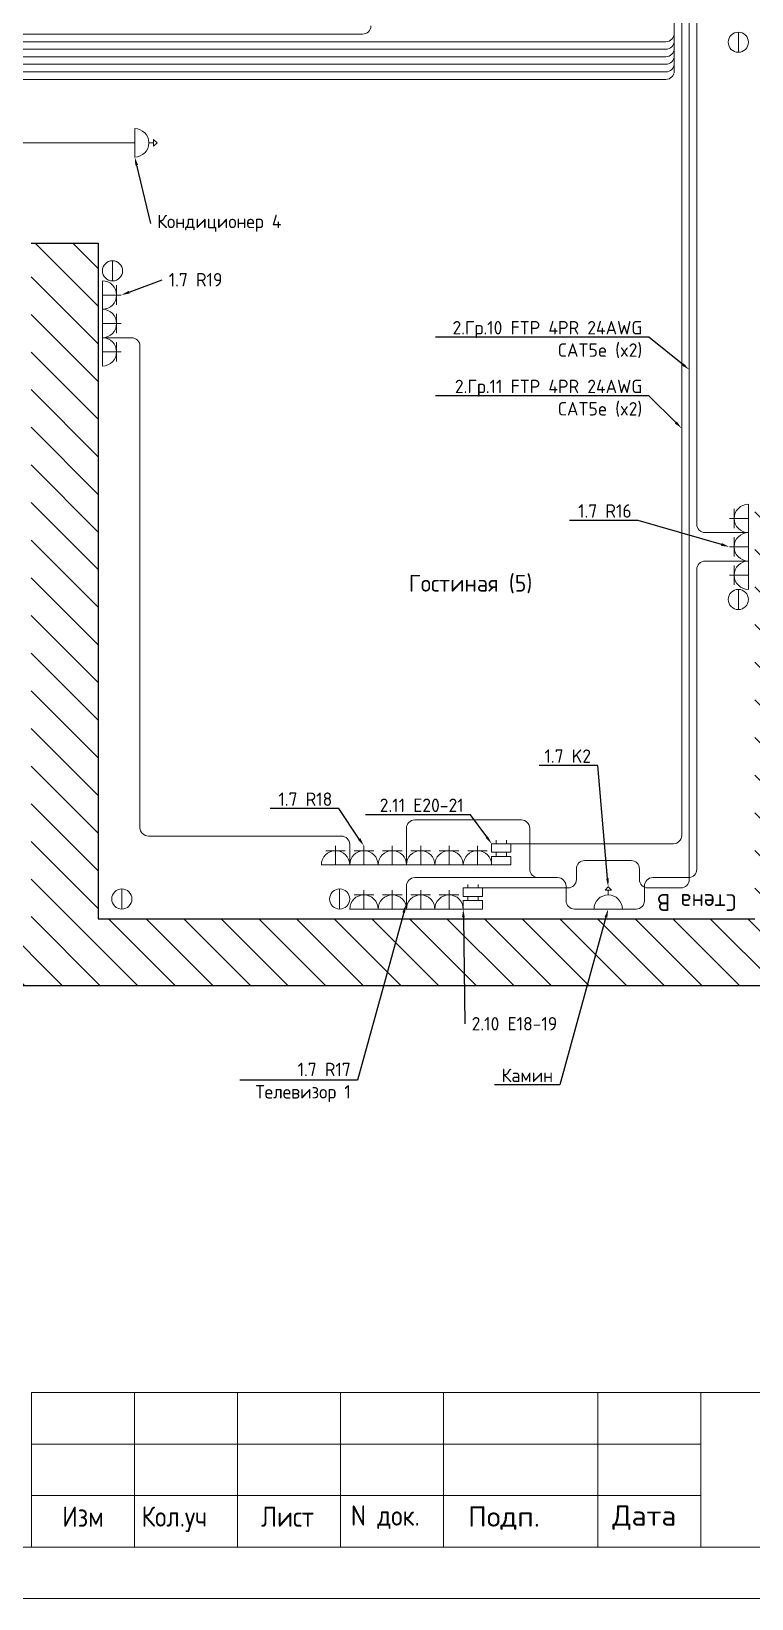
# Model space of a CAD drawing. Extents: x -680 to 54599, y -24087 to 292.
# Drawn here: x 42920 to 47219, y -24087 to -14739 of the extents above; entities that cross this region are included whole.
import ezdxf
from ezdxf import colors
from ezdxf.entities.mleader import LeaderData, LeaderLine
from ezdxf.math import Vec2, Vec3

# ---------------------------------------------------------------- set-up
doc = ezdxf.new("R2010")
doc.units = 0
doc.linetypes.add('Caddy_Solid', pattern=[0])
for name, color, linetype in [('100', 7, 'Continuous'), ('condey_wire', 40, 'Continuous'), ('rozetka_skrutoy', 10, 'Continuous'), ('SYMS', 7, 'Continuous')]:
    doc.layers.add(name, color=color, linetype=linetype)
for name, color, linetype, lineweight in [('audio', 102, 'Continuous', 18), ('ethernet', 200, 'Continuous', 18), ('info', 7, 'Continuous', 15), ('nesushie', 7, 'Continuous', 25), ('power_wire', 10, 'Continuous', 18), ('rozetki_16A', 10, 'Continuous', 18), ('text', 251, 'Continuous', 15)]:
    doc.layers.add(name, color=color, linetype=linetype, lineweight=lineweight)
doc.styles.add('Caddy_Vectorfont1n', font='GOST Common.ttf', dxfattribs={"width": 1.1})
doc.styles.get("Standard").update_dxf_attribs({"font": 'GOST Common.ttf'})

msp = doc.modelspace()

# ---------------------------------------------------------------- hatches: boundary and pattern name
at = {"layer": 'nesushie', "lineweight": 15}
h = msp.add_hatch(dxfattribs=at)
h.set_pattern_fill('ANSI31', color=256, scale=50, angle=-90)
h.paths.add_polyline_path([(42919, -20031.6), (42089, -20031.6), (42089, -20431.6), (42919, -20431.6), (47639, -20431.6), (47639, -20031.6), (47639, -17467.6), (47239, -17467.6), (47239, -20031.6), (43319, -20031.6), (43319, -16001.6), (42919, -16001.6), (42919, -16251.6), (40929, -16251.6), (40929, -16371.6), (42919, -16371.6)])

# ---------------------------------------------------------------- linework, layer by layer
at = {"layer": '100', "linetype": 'Caddy_Solid', "lineweight": 13}
for p, q in [((42921.5, -22857.6), (54292.1, -22857.6)), ((42921.5, -23779.5), (42921.5, -22857.6)), ((43536.2, -23779.5), (43536.2, -22857.6)), ((44150.8, -23779.5), (44150.8, -22857.6)), ((44765.4, -23779.5), (44765.4, -22857.6)), ((45380, -23779.5), (45380, -22857.6)), ((46302, -23779.5), (46302, -22857.6)), ((46916.6, -23779.5), (46916.6, -22857.6)), ((46916.6, -23164.9), (42921.5, -23164.9)), ((42921.5, -23472.2), (46916.6, -23472.2)), ((54292.1, -23779.5), (29276.8, -23779.5))]:
    msp.add_line(p, q, dxfattribs=at)
at = {"layer": 'audio'}
for p, q in [((47139.8, -14743.8), (47139.8, -14863.9)), ((43404.6, -16107.1), (43404.6, -16227.2)), ((47139.8, -18067.6), (47139.8, -18187.7)), ((43460.6, -19853.9), (43460.6, -19974.1)), ((44760.4, -19853.9), (44760.4, -19974.1))]:
    msp.add_line(p, q, dxfattribs=at)
for centre in [(47139.8, -14803.9), (43404.6, -16167.1), (47139.8, -18127.6), (43460.6, -19914), (44760.4, -19914)]:
    msp.add_circle(centre, 60.1, dxfattribs=at)
at = {"layer": 'condey_wire', "lineweight": 15}
msp.add_line((43537.3, -15403.9), (41329.8, -15403.9), dxfattribs=at)
at = {"layer": 'ethernet'}
for p, q in [((46801.9, -10178.4), (46801.9, -19534.2)), ((46846.9, -10133.4), (46846.9, -19797.9)), ((46756.9, -10223.4), (46756.9, -14975.5)), ((34543.7, -14800.5), (46706.9, -14800.5)), ((38891.4, -14845.5), (46706.9, -14845.5)), ((38936.4, -14890.5), (46706.9, -14890.5)), ((38981.4, -14935.5), (46706.9, -14935.5)), ((40617, -14980.5), (46706.9, -14980.5)), ((40662, -15025.5), (46706.9, -15025.5)), ((45694.6, -19584.2), (45694.6, -19563.4)), ((45756, -19584.2), (45756, -19563.4)), ((45783, -19584.2), (46751.9, -19584.2)), ((45694.6, -19659.7), (45694.6, -19638.9)), ((45756, -19659.7), (45756, -19638.9)), ((46223.2, -19684.3), (46499.6, -19684.3)), ((46173.2, -19797.9), (46173.2, -19734.3)), ((46549.6, -19734.3), (46549.6, -19797.9)), ((45525.2, -19847.9), (45525.2, -19827.1)), ((45525.2, -19923.4), (45525.2, -19902.5)), ((45586.6, -19847.9), (45586.6, -19827.1)), ((45586.6, -19923.4), (45586.6, -19902.5)), ((45613.6, -19847.9), (46123.2, -19847.9)), ((46796.9, -19847.9), (46599.6, -19847.9))]:
    msp.add_line(p, q, dxfattribs=at)
for points in [[(45783, -19634.9), (45667.5, -19634.9), (45667.5, -19584.2), (45783, -19584.2)], [(45783, -19710.4), (45667.5, -19710.4), (45667.5, -19659.7), (45783, -19659.7)], [(45613.6, -19898.6), (45498.1, -19898.6), (45498.1, -19847.9), (45613.6, -19847.9)], [(45613.6, -19974.1), (45498.1, -19974.1), (45498.1, -19923.4), (45613.6, -19923.4)]]:
    msp.add_lwpolyline(points, close=True, dxfattribs=at)
for centre, start, end in [((46706.9, -14750.5), 270, 0), ((46706.9, -14795.5), 270, 0), ((46706.9, -14840.5), 270, 0), ((46706.9, -14885.5), 270, 0), ((46706.9, -14930.5), 270, 0), ((46706.9, -14975.5), 270, 0), ((46751.9, -19534.2), 270, 0), ((46223.2, -19734.3), 90, 180), ((46499.6, -19734.3), 0, 90), ((46123.2, -19797.9), 270, 0), ((46599.6, -19797.9), 180, 270), ((46796.9, -19797.9), 270, 0)]:
    msp.add_arc(centre, 50, start, end, dxfattribs=at)
at = {"layer": 'nesushie'}
for p, q in [((42919, -16001.6), (43319, -16001.6)), ((43319, -16001.6), (43319, -20031.6)), ((43319, -20031.6), (47239, -20031.6)), ((47639, -20431.6), (42089, -20431.6))]:
    msp.add_line(p, q, dxfattribs=at)
at = {"layer": 'power_wire'}
for p, q in [((46891.9, -13392.5), (46891.9, -17678.7)), ((44896.6, -14755.5), (40572, -14755.5)), ((43518.8, -16566), (43344.6, -16566)), ((43568.8, -19488.6), (43568.8, -16616)), ((47199.8, -17728.7), (46941.9, -17728.7)), ((47199.8, -17898.2), (46941.9, -17898.2)), ((46891.9, -17948.2), (46891.9, -19736.5)), ((45209.3, -19442.3), (45844.9, -19442.3)), ((45159.3, -19710.4), (45159.3, -19492.3)), ((45894.9, -19492.3), (45894.9, -19736.5)), ((44770.5, -19538.6), (43618.8, -19538.6)), ((44820.5, -19710.4), (44820.5, -19588.6)), ((45944.9, -19786.5), (45209.3, -19786.5)), ((46061.5, -19786.5), (45944.9, -19786.5)), ((46629.5, -19786.5), (46841.9, -19786.5)), ((45159.3, -19974.1), (45159.3, -19836.5)), ((46111.5, -19924.1), (46111.5, -19836.5)), ((46579.5, -19924.1), (46579.5, -19836.5)), ((46278.5, -19974.1), (46161.5, -19974.1)), ((46447.9, -19974.1), (46529.5, -19974.1))]:
    msp.add_line(p, q, dxfattribs=at)
for centre, start, end in [((44896.6, -14705.5), 270, 0), ((43518.8, -16616), 0, 90), ((46941.9, -17678.7), 180, 270), ((46941.9, -17948.2), 90, 180), ((45209.3, -19492.3), 90, 180), ((45844.9, -19492.3), 0, 90), ((43618.8, -19488.6), 180, 270), ((44770.5, -19588.6), 0, 90), ((45209.3, -19836.5), 90, 180), ((45944.9, -19736.5), 180, 270), ((46061.5, -19836.5), 0, 90), ((46629.5, -19836.5), 90, 180), ((46841.9, -19736.5), 270, 0), ((46161.5, -19924.1), 180, 270), ((46529.5, -19924.1), 270, 0)]:
    msp.add_arc(centre, 50, start, end, dxfattribs=at)
at = {"layer": 'rozetka_skrutoy', "lineweight": 15}
for p, q in [((43537.3, -15319.2), (43537.3, -15403.9)), ((43537.3, -15403.9), (43537.3, -15488.6)), ((43622, -15403.9), (43649.9, -15403.9)), ((43649.9, -15423), (43649.9, -15384.8)), ((43670.3, -15403.9), (43649.9, -15384.8)), ((43670.3, -15403.9), (43649.9, -15423)), ((46363.2, -19841), (46344.1, -19861.4)), ((46382.3, -19861.4), (46344.1, -19861.4)), ((46363.2, -19841), (46382.3, -19861.4)), ((46363.2, -19889.4), (46363.2, -19861.4)), ((46278.5, -19974.1), (46363.2, -19974.1)), ((46363.2, -19974.1), (46447.9, -19974.1))]:
    msp.add_line(p, q, dxfattribs=at)
for centre, start, end in [((43537.3, -15403.9), 270, 90), ((46363.2, -19974.1), 0, 180)]:
    msp.add_arc(centre, 84.7, start, end, dxfattribs=at)
at = {"layer": 'rozetki_16A'}
for p, q in [((43344.6, -16227.2), (43344.6, -16311.9)), ((43429.3, -16253.7), (43429.3, -16370.1)), ((43344.6, -16311.9), (43344.6, -16396.6)), ((43344.6, -16311.9), (43457.2, -16311.9)), ((43344.6, -16396.6), (43344.6, -16481.3)), ((43429.3, -16423.1), (43429.3, -16539.5)), ((43344.6, -16481.3), (43344.6, -16566)), ((43344.6, -16481.3), (43457.2, -16481.3)), ((43344.6, -16566), (43344.6, -16650.7)), ((43429.3, -16592.6), (43429.3, -16708.9)), ((43344.6, -16650.7), (43344.6, -16735.4)), ((43344.6, -16650.7), (43457.2, -16650.7)), ((47199.8, -17644), (47199.8, -17559.3)), ((47199.8, -17644), (47087.2, -17644)), ((47115.1, -17702.2), (47115.1, -17585.9)), ((47199.8, -17728.7), (47199.8, -17644)), ((47115.1, -17871.6), (47115.1, -17755.3)), ((47199.8, -17813.5), (47199.8, -17728.7)), ((47199.8, -17813.5), (47087.2, -17813.5)), ((47199.8, -17898.2), (47199.8, -17813.5)), ((47115.1, -18041), (47115.1, -17924.7)), ((47199.8, -17982.9), (47199.8, -17898.2)), ((47199.8, -17982.9), (47087.2, -17982.9)), ((47199.8, -18067.6), (47199.8, -17982.9)), ((44677.6, -19625.7), (44793.9, -19625.7)), ((44735.8, -19710.4), (44735.8, -19597.7)), ((44847, -19625.7), (44963.4, -19625.7)), ((44905.2, -19710.4), (44905.2, -19597.7)), ((45016.4, -19625.7), (45132.8, -19625.7)), ((45074.6, -19710.4), (45074.6, -19597.7)), ((45185.8, -19625.7), (45302.2, -19625.7)), ((45244, -19710.4), (45244, -19597.7)), ((45355.2, -19625.7), (45471.6, -19625.7)), ((45413.4, -19710.4), (45413.4, -19597.7)), ((45524.7, -19625.7), (45641, -19625.7)), ((45582.8, -19710.4), (45582.8, -19597.7)), ((44651.1, -19710.4), (44735.8, -19710.4)), ((44735.8, -19710.4), (44820.5, -19710.4)), ((44820.5, -19710.4), (44905.2, -19710.4)), ((44905.2, -19710.4), (44989.9, -19710.4)), ((44989.9, -19710.4), (45074.6, -19710.4)), ((45074.6, -19710.4), (45159.3, -19710.4)), ((45159.3, -19710.4), (45244, -19710.4)), ((45244, -19710.4), (45328.7, -19710.4)), ((45328.7, -19710.4), (45413.4, -19710.4)), ((45413.4, -19710.4), (45498.1, -19710.4)), ((45498.1, -19710.4), (45582.8, -19710.4)), ((45582.8, -19710.4), (45667.5, -19710.4)), ((44847, -19889.4), (44963.4, -19889.4)), ((44905.2, -19974.1), (44905.2, -19861.4)), ((45016.4, -19889.4), (45132.8, -19889.4)), ((45074.6, -19974.1), (45074.6, -19861.4)), ((45185.8, -19889.4), (45302.2, -19889.4)), ((45244, -19974.1), (45244, -19861.4)), ((45355.2, -19889.4), (45471.6, -19889.4)), ((45413.4, -19974.1), (45413.4, -19861.4)), ((44820.5, -19974.1), (44905.2, -19974.1)), ((44905.2, -19974.1), (44989.9, -19974.1)), ((44989.9, -19974.1), (45074.6, -19974.1)), ((45074.6, -19974.1), (45159.3, -19974.1)), ((45159.3, -19974.1), (45244, -19974.1)), ((45244, -19974.1), (45328.7, -19974.1)), ((45328.7, -19974.1), (45413.4, -19974.1)), ((45413.4, -19974.1), (45498.1, -19974.1))]:
    msp.add_line(p, q, dxfattribs=at)
for centre, start, end in [((43344.6, -16311.9), 270, 90), ((43344.6, -16481.3), 270, 90), ((43344.6, -16650.7), 270, 90), ((47199.8, -17644), 90, 270), ((47199.8, -17813.5), 90, 270), ((47199.8, -17982.9), 90, 270), ((44735.8, -19710.4), 0, 180), ((44905.2, -19710.4), 0, 180), ((45074.6, -19710.4), 0, 180), ((45244, -19710.4), 0, 180), ((45413.4, -19710.4), 0, 180), ((45582.8, -19710.4), 0, 180), ((44905.2, -19974.1), 0, 180), ((45074.6, -19974.1), 0, 180), ((45244, -19974.1), 0, 180), ((45413.4, -19974.1), 0, 180)]:
    msp.add_arc(centre, 84.7, start, end, dxfattribs=at)
at = {"layer": 'SYMS', "lineweight": 13}
msp.add_lwpolyline([(28785.1, -24086.8), (54599.5, -24086.8), (54599.5, -5832.4), (28785.1, -5832.4)], close=True, dxfattribs=at)

# ---------------------------------------------------------------- texts
at = {"layer": '100', "lineweight": 13, "style": 'Caddy_Vectorfont1n'}
for s, width, p in [('Изм', 0.913, (43105.1, -23658.2)), ('Кол.уч', 0.913, (43578.2, -23657.3)), ('Лист', 0.913, (44291.3, -23658.2)), ('N док.', 0.913, (44827.2, -23651.5)), ('Подп.', 1.1, (45526.7, -23657.5)), ('Дата', 1.1, (46388.2, -23651.8))]:
    msp.add_text(s, height=120.77, dxfattribs=dict(at, width=width)).set_placement(p)
at = {"layer": 'text', "lineweight": 15, "insert": (45173.3, -17980.7), "char_height": 100, "attachment_point": 1}
msp.add_mtext_dynamic_manual_height_columns('Гостиная (5)', width=1079.156, gutter_width=12.5, heights=[286.7], dxfattribs=at)
at = {"layer": 'text', "lineweight": 15, "insert": (47127.8, -19984.9), "char_height": 100, "attachment_point": 1, "rotation": 180}
msp.add_mtext_dynamic_manual_height_columns('Стена В', width=651.603, gutter_width=12.5, heights=[0], dxfattribs=at)

# ---------------------------------------------------------------- leaders
at = {"layer": 'info'}
ml = msp.add_multileader_mtext('Standard', dxfattribs=at)
ml.set_content('Кондиционер 4', color=256)
ml.set_leader_properties()
ml.build(insert=Vec2(0, 0))
ml.multileader.update_dxf_attribs({"has_dogleg": 0, "text_right_attachment_type": 6, "dogleg_length": 50, "arrow_head_size": 50})
ctx = ml.context
ctx.base_point, ctx.char_height, ctx.arrow_head_size, ctx.landing_gap_size, ctx.plane_origin = Vec3(43631.9, -15884.7), 80, 50, 40, Vec3(43356.6, -16224)
ctx.right_attachment = 6
notes = []
notes.append((ctx, [(0, (1, 1, 0), (43581.9, -15884.7), (1, 0), 50, [(0, [(43537.3, -15488.6)], 0, [])])]))
ctx.mtext.insert, ctx.mtext.width, ctx.mtext.flow_direction = Vec3(43671.9, -15832.7), 1291.68, 5
ml = msp.add_multileader_mtext('Standard', dxfattribs=at)
ml.set_content('1.7 R19', color=256)
ml.set_leader_properties()
ml.build(insert=Vec2(0, 0))
ml.multileader.update_dxf_attribs({"has_dogleg": 0, "text_right_attachment_type": 6, "dogleg_length": 50, "arrow_head_size": 50})
ctx = ml.context
ctx.base_point, ctx.char_height, ctx.arrow_head_size, ctx.landing_gap_size, ctx.plane_origin = Vec3(43700.4, -16220.6), 80, 50, 40, Vec3(43202.7, -16586.1)
ctx.right_attachment = 6
notes.append((ctx, [(0, (1, 1, 0), (43650.4, -16220.6), (1, 0), 50, [(0, [(43457.2, -16311.9)], 0, [])])]))
ctx.mtext.insert, ctx.mtext.width, ctx.mtext.flow_direction = Vec3(43740.4, -16180.6), 671.172, 5
ml = msp.add_multileader_mtext('Standard', dxfattribs=at)
ml.set_content('2.Гр.10 FTP 4PR 24AWG \\PCAT5e (x2)', color=256)
ml.set_leader_properties()
ml.build(insert=Vec2(0, 0))
ml.multileader.update_dxf_attribs({"has_dogleg": 0, "text_right_attachment_type": 6, "dogleg_length": 50, "arrow_head_size": 50})
ctx = ml.context
ctx.base_point, ctx.char_height, ctx.arrow_head_size, ctx.landing_gap_size, ctx.plane_origin = Vec3(45428.1, -16510.6), 80, 50, 40, Vec3(47712.5, -18197.3)
ctx.right_attachment, ctx.text_align_type = 6, 2
notes.append((ctx, [(1, (1, 1, 0), (46656.2, -16562.6), (-1, 0), 50, [(0, [(46846.9, -16756.7)], 0, [])])]))
ctx.mtext.insert, ctx.mtext.width, ctx.mtext.alignment, ctx.mtext.flow_direction = Vec3(46566.2, -16466.6), 1620.994, 3, 5
ml = msp.add_multileader_mtext('Standard', dxfattribs=at)
ml.set_content('2.Гр.11 FTP 4PR 24AWG \\PCAT5e (x2)', color=256)
ml.set_leader_properties()
ml.build(insert=Vec2(0, 0))
ml.multileader.update_dxf_attribs({"has_dogleg": 0, "text_right_attachment_type": 6, "dogleg_length": 50, "arrow_head_size": 50})
ctx = ml.context
ctx.base_point, ctx.char_height, ctx.arrow_head_size, ctx.landing_gap_size, ctx.plane_origin = Vec3(45444.1, -16860.8), 80, 50, 40, Vec3(47712.5, -18547.5)
ctx.right_attachment, ctx.text_align_type = 6, 2
notes.append((ctx, [(1, (1, 1, 0), (46656.2, -16912.8), (-1, 0), 50, [(0, [(46801.9, -17106.9)], 0, [])])]))
ctx.mtext.insert, ctx.mtext.width, ctx.mtext.alignment, ctx.mtext.flow_direction = Vec3(46566.2, -16816.8), 1620.994, 3, 5
ml = msp.add_multileader_mtext('Standard', dxfattribs=at)
ml.set_content('1.7 R16', color=256)
ml.set_leader_properties()
ml.build(insert=Vec2(0, 0))
ml.multileader.update_dxf_attribs({"has_dogleg": 0, "text_right_attachment_type": 6, "dogleg_length": 50, "arrow_head_size": 50})
ctx = ml.context
ctx.base_point, ctx.char_height, ctx.arrow_head_size, ctx.landing_gap_size, ctx.plane_origin = Vec3(46171.5, -17599.5), 80, 50, 40, Vec3(46177.6, -18024.9)
ctx.right_attachment, ctx.text_align_type = 6, 2
notes.append((ctx, [(1, (1, 1, 0), (46592.9, -17655.5), (-1, 0), 50, [(0, [(47087.2, -17813.5)], 0, [])])]))
ctx.mtext.insert, ctx.mtext.width, ctx.mtext.alignment, ctx.mtext.flow_direction = Vec3(46502.9, -17559.5), 671.172, 3, 5
ml = msp.add_multileader_mtext('Standard', dxfattribs=at)
ml.set_content('1.7 K2', color=256)
ml.set_leader_properties()
ml.build(insert=Vec2(0, 0))
ml.multileader.update_dxf_attribs({"has_dogleg": 0, "text_right_attachment_type": 6, "dogleg_length": 50, "arrow_head_size": 50})
ctx = ml.context
ctx.base_point, ctx.char_height, ctx.arrow_head_size, ctx.landing_gap_size, ctx.plane_origin = Vec3(45969.3, -19061.8), 80, 50, 40, Vec3(45935.4, -19487.2)
ctx.right_attachment, ctx.text_align_type = 6, 2
notes.append((ctx, [(1, (1, 1, 0), (46350.7, -19117.8), (-1, 0), 50, [(0, [(46363.2, -19841)], 0, [])])]))
ctx.mtext.insert, ctx.mtext.width, ctx.mtext.alignment, ctx.mtext.flow_direction = Vec3(46260.7, -19021.8), 671.172, 3, 5
ml = msp.add_multileader_mtext('Standard', dxfattribs=at)
ml.set_content('1.7 R18', color=256)
ml.set_leader_properties()
ml.build(insert=Vec2(0, 0))
ml.multileader.update_dxf_attribs({"has_dogleg": 0, "text_right_attachment_type": 6, "dogleg_length": 50, "arrow_head_size": 50})
ctx = ml.context
ctx.base_point, ctx.char_height, ctx.arrow_head_size, ctx.landing_gap_size, ctx.plane_origin = Vec3(44384.9, -19318.6), 80, 50, 40, Vec3(43923.6, -19691.1)
ctx.right_attachment, ctx.text_align_type = 6, 2
notes.append((ctx, [(1, (1, 1, 0), (44806.3, -19374.6), (-1, 0), 50, [(0, [(44905.2, -19597.7)], 0, [])])]))
ctx.mtext.insert, ctx.mtext.width, ctx.mtext.alignment, ctx.mtext.flow_direction = Vec3(44716.3, -19278.6), 671.172, 3, 5
ml = msp.add_multileader_mtext('Standard', dxfattribs=at)
ml.set_content('2.11 E20-21', color=256)
ml.set_leader_properties()
ml.build(insert=Vec2(0, 0))
ml.multileader.update_dxf_attribs({"has_dogleg": 0, "text_right_attachment_type": 6, "dogleg_length": 50, "arrow_head_size": 50})
ctx = ml.context
ctx.base_point, ctx.char_height, ctx.arrow_head_size, ctx.landing_gap_size, ctx.plane_origin = Vec3(44969.1, -19355.1), 80, 50, 40, Vec3(43918.9, -19681.5)
ctx.right_attachment, ctx.text_align_type = 6, 2
notes.append((ctx, [(1, (1, 1, 0), (45590.5, -19411), (-1, 0), 50, [(0, [(45667.5, -19584.2)], 0, [])])]))
ctx.mtext.insert, ctx.mtext.width, ctx.mtext.alignment, ctx.mtext.flow_direction = Vec3(45500.5, -19315), 671.172, 3, 5
ml = msp.add_multileader_mtext('Standard', dxfattribs=at)
ml.set_content('1.7 R17\\PТелевизор 1', color=256)
ml.set_leader_properties()
ml.build(insert=Vec2(0, 0))
ml.multileader.update_dxf_attribs({"has_dogleg": 0, "text_right_attachment_type": 6, "dogleg_length": 50, "arrow_head_size": 50})
ctx = ml.context
ctx.base_point, ctx.char_height, ctx.arrow_head_size, ctx.landing_gap_size, ctx.plane_origin = Vec3(44227.4, -20942.5), 80, 50, 40, Vec3(44493.8, -20511)
ctx.right_attachment, ctx.text_align_type = 6, 2
notes.append((ctx, [(1, (1, 1, 0), (44916.8, -20994.5), (-1, 0), 50, [(0, [(45156, -19947)], 0, [])])]))
ctx.mtext.insert, ctx.mtext.width, ctx.mtext.alignment, ctx.mtext.flow_direction = Vec3(44826.8, -20890.5), 671.172, 3, 5
ml = msp.add_multileader_mtext('Standard', dxfattribs=at)
ml.set_content('Камин', color=256)
ml.set_leader_properties()
ml.build(insert=Vec2(0, 0))
ml.multileader.update_dxf_attribs({"has_dogleg": 0, "text_right_attachment_type": 6, "dogleg_length": 50, "arrow_head_size": 50})
ctx = ml.context
ctx.base_point, ctx.char_height, ctx.arrow_head_size, ctx.landing_gap_size, ctx.plane_origin = Vec3(45706, -20965.6), 80, 50, 40, Vec3(45701, -20538.1)
ctx.right_attachment, ctx.text_align_type = 6, 2
notes.append((ctx, [(1, (1, 1, 0), (46124, -21021.6), (-1, 0), 50, [(0, [(46363.2, -19974.1)], 0, [])])]))
ctx.mtext.insert, ctx.mtext.width, ctx.mtext.alignment, ctx.mtext.flow_direction = Vec3(46034, -20925.6), 671.172, 3, 5
ml = msp.add_multileader_mtext('Standard', dxfattribs=at)
ml.set_content('2.10 E18-19', color=256)
ml.set_leader_properties()
ml.build(insert=Vec2(0, 0))
ml.multileader.update_dxf_attribs({"has_dogleg": 0, "text_right_attachment_type": 6, "dogleg_length": 50, "arrow_head_size": 50})
ctx = ml.context
ctx.base_point, ctx.char_height, ctx.arrow_head_size, ctx.landing_gap_size, ctx.plane_origin = Vec3(45508.4, -20658.1), 80, 50, 40, Vec3(44312.8, -20285.9)
ctx.right_attachment = 6
notes.append((ctx, [(0, (1, 1, 0), (45458.4, -20658.1), (1, 0), 50, [(0, [(45498.1, -19974.1)], 0, [])])]))
ctx.mtext.insert, ctx.mtext.width, ctx.mtext.flow_direction = Vec3(45548.4, -20618.1), 671.172, 5
for ctx, leaders in notes:
    for number, flags, end, landing, length, lines in leaders:
        leader = LeaderData()
        leader.index, (leader.has_last_leader_line, leader.has_dogleg_vector, leader.attachment_direction) = number, flags
        leader.last_leader_point, leader.dogleg_vector, leader.dogleg_length = Vec3(end), Vec3(landing), length
        for number, points, colour, breaks in lines:
            line = LeaderLine()
            line.index, line.vertices, line.color, line.breaks = number, Vec3.list(points), colors.encode_raw_color(colour), breaks
            leader.lines.append(line)
        ctx.leaders.append(leader)

doc.saveas('drawing.dxf')
